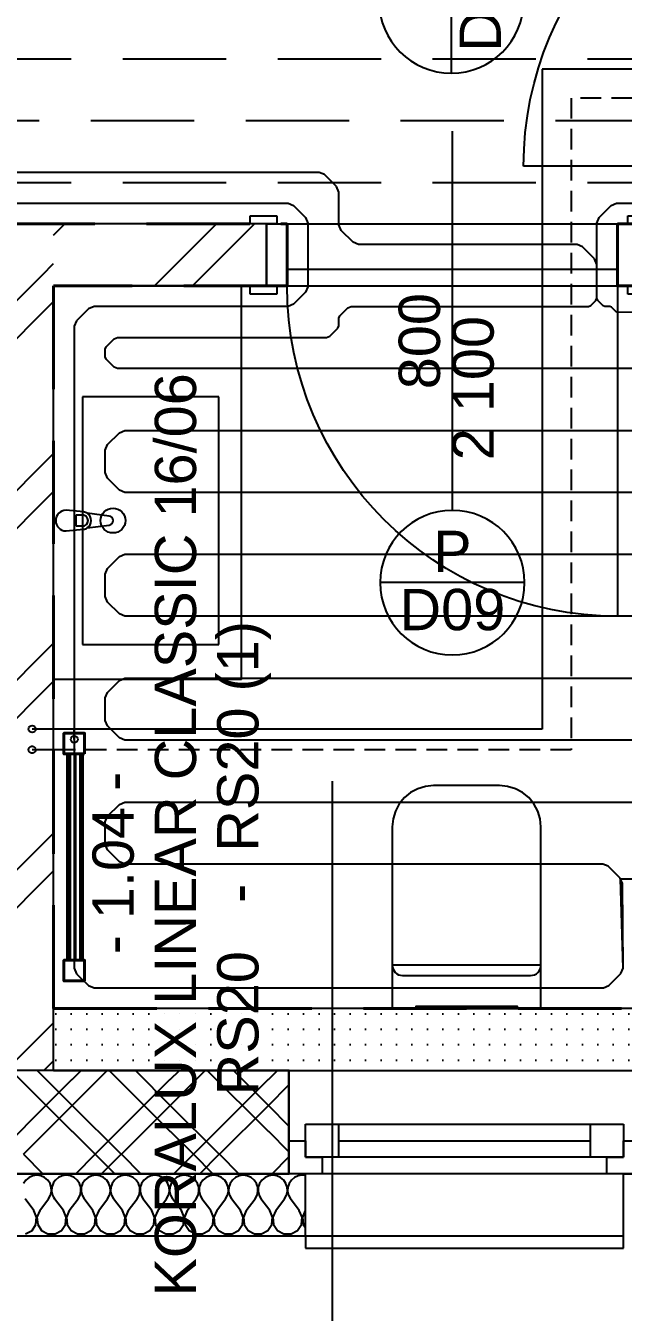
# Model space of a CAD drawing. Header units: millimetres. Extents: x 1046 to 74297, y -4150 to 54562.
# Drawn here: x 14102 to 15549, y 2989 to 6105 of the extents above; entities that cross this region are included whole.
import ezdxf
from ezdxf.enums import TextEntityAlignment as Align

# ---------------------------------------------------------------- set-up
doc = ezdxf.new("R2010")
doc.units = ezdxf.units.MM
doc.set_wipeout_variables(frame=1)
doc.linetypes.add('DASH', pattern=[75, 50, -25])
for name, color, linetype in [('1__NP___MIESTNOSTIUK', 7, 'Continuous'), ('1__NP___VYKUROVACIE_TELES_', 7, 'Continuous'), ('Interiér - sanita a zariadenia', 252, 'Continuous'), ('Konstrukce – Dělicí čáry vrstev', 252, 'Continuous'), ('Konštrukcie - vodorovné nosné', 252, 'Continuous'), ('Konštrukcie - zvislé nosné', 252, 'Continuous'), ('NEDEFINOVAN__POTRUBIE', 7, 'Continuous'), ('ODVODN__POTRUBIE', 7, 'Continuous'), ('OKRAJOV__DILAT_CIA_PDL', 2, 'Continuous'), ('Otvory – Dveře', 252, 'Continuous'), ('Otvory – Okna', 252, 'Continuous'), ('Otvory – Značky dveří', 252, 'Continuous'), ('PODLAHOVKA', 7, 'Continuous'), ('POLO_KY', 7, 'Continuous'), ('PR_VODN__POTRUBIE', 7, 'Continuous'), ('Výplně – Řezové', 252, 'Continuous')]:
    doc.layers.add(name, color=color, linetype=linetype)
doc.styles.add('ARIAL', font='arial.ttf')
doc.styles.add('GENEROVANÝ_STYL_1', font='arial.ttf')
pattern_1 = [(45, (0, 0), (-11490.5, 11490.5), []), (45, (-2298, 2298), (-11490.5, 11490.5), [])]

# ---------------------------------------------------------------- blocks, each defined once
blk = doc.blocks.new('Deska_26_1', base_point=(43748, 187047))
at = {"layer": 'Konštrukcie - vodorovné nosné', "flags": 128}
blk.add_lwpolyline([(43748, 187047), (43748, 566047), (561248, 566047), (561248, 1028547), (831248, 1028547), (831248, 137047), (623748, 137047), (623748, 187047), (507824, 187047)], close=True, dxfattribs=at)
blk = doc.blocks.new('Zeď_2_1', base_point=(187748, 199547))
at = {"ltscale": 1212413.552517487}
blk.add_wipeout([(259248, 207047), (187748, 207047), (187748, 199547), (259248, 199547)], dxfattribs=at).dxf.layer = 'Výplně – Řezové'
at = {"layer": 'Výplně – Řezové'}
h = blk.add_hatch(dxfattribs=at)
h.set_pattern_fill('SÁDRA_0001', color=256, style=0, pattern_type=2)
h.set_pattern_definition([(0, (0, 0), (0, 1875), [0, -1875])])
h.paths.add_polyline_path([(259248, 207047), (187748, 207047), (187748, 199547), (259248, 199547)])
at = {"layer": 'Konštrukcie - zvislé nosné', "flags": 128}
for points in [[(259248, 207047), (187748, 207047)], [(187748, 199547), (305248, 199547)]]:
    blk.add_lwpolyline(points, dxfattribs=at)
blk = doc.blocks.new('Umyvadlový pult 27')
at = {"layer": 'Interiér - sanita a zariadenia'}
for p, q in [((-23829, 0), (23829, 0)), ((-23829, -22743), (-23829, 0)), ((23829, -22743), (23829, 0)), ((-5271, -3489), (-5271, -2746)), ((-5271, -2746), (-3911, -2746)), ((-3911, -2746), (-3911, -3489)), ((10409, -3500), (-19591, -3500)), ((-19591, -3500), (-19591, -20000)), ((10409, -20000), (10409, -3500)), ((-19591, -20000), (10409, -20000)), ((-23829, -22743), (23829, -22743))]:
    blk.add_line(p, q, dxfattribs=at)
at = {"layer": 'Interiér - sanita a zariadenia', "flags": 128}
blk.add_lwpolyline([(-5841, -1500), (-5641, -3598, 0.1210196), (-5478, -4073), (-5146, -6720, 0.8825663), (-4036, -6720), (-3705, -4073, 0.1210196), (-3541, -3598), (-3341, -1500, 1)], format="xyb", close=True, dxfattribs=at)
at = {"layer": 'Interiér - sanita a zariadenia'}
blk.add_circle((-4591, -7195), 1500, dxfattribs=at)
for centre, radius, start, end in [((-4591, -3503), 1054, 212.77103, 327.22897), ((-4591, -3489), 680, 180, 0)]:
    blk.add_arc(centre, radius, start, end, dxfattribs=at)
blk = doc.blocks.new('*X161')
at = {"layer": 'Výplně – Řezové'}
for p, q in [((184396, 186287), (184117, 185881)), ((184775, 186602), (184396, 186287)), ((185226, 186800), (184775, 186602)), ((185714, 186868), (185226, 186800)), ((186202, 186800), (185714, 186868)), ((186653, 186602), (186202, 186800)), ((187032, 186287), (186653, 186602)), ((187311, 185881), (187032, 186287)), ((187469, 185414), (187311, 185881)), ((187493, 184922), (187469, 185414)), ((187531, 185414), (187507, 184922)), ((187689, 185881), (187531, 185414)), ((187748, 185968), (187689, 185881)), ((185357, 182583), (184286, 184011)), ((186071, 182583), (187143, 184011)), ((187143, 184011), (187381, 184442)), ((187381, 184442), (187493, 184922)), ((187507, 184922), (187619, 184442)), ((187619, 184442), (187748, 184208)), ((185694, 181781), (185357, 182583)), ((186071, 182583), (185735, 181781)), ((185130, 180190), (185612, 180915)), ((185612, 180915), (185694, 181781)), ((185735, 181781), (185817, 180915)), ((185817, 180915), (186298, 180190)), ((184363, 179779), (185130, 180190)), ((186298, 180190), (187065, 179779)), ((187065, 179779), (187748, 179779))]:
    blk.add_line(p, q, dxfattribs=at)
blk = doc.blocks.new('*X163')
at = {"layer": 'Výplně – Řezové'}
for p, q in [((182609, 199547), (187748, 194408)), ((185772, 199547), (187748, 197571)), ((180919, 189400), (187748, 196229)), ((184081, 189400), (187748, 193067)), ((184081, 189400), (186434, 187047))]:
    blk.add_line(p, q, dxfattribs=at)
blk = doc.blocks.new('Zeď_3_1', base_point=(56248, 199547))
at = {"layer": 'Konstrukce – Dělicí čáry vrstev'}
blk.add_line((56248, 187047), (187748, 187047), dxfattribs=at)
at = {"layer": 'Konštrukcie - zvislé nosné', "flags": 128}
for points in [[(187748, 199547), (56248, 199547)], [(36248, 179547), (187748, 179547)]]:
    blk.add_lwpolyline(points, dxfattribs=at)
at = {"layer": 'Konštrukcie - zvislé nosné'}
for name in ['*X163', '*X161']:
    blk.add_blockref(name, (0, 0), dxfattribs=at)
blk = doc.blocks.new('Zeď_18_1', base_point=(180248, 199547))
at = {"layer": 'Výplně – Řezové'}
h = blk.add_hatch(dxfattribs=at)
h.set_pattern_fill('OBECNÁ___DVOJITÁ_1_4__1__E3', color=256, style=0, pattern_type=2)
h.set_pattern_definition(pattern_1)
h.paths.add_polyline_path([(180248, 302047), (187748, 294547), (187748, 302047)])
h = blk.add_hatch(dxfattribs=at)
h.set_pattern_fill('OBECNÁ___DVOJITÁ_1_4__1__E3', color=256, style=0, pattern_type=2)
h.set_pattern_definition(pattern_1)
h.paths.add_polyline_path([(180248, 294547), (187748, 294547), (180248, 302047)])
h = blk.add_hatch(dxfattribs=at)
h.set_pattern_fill('OBECNÁ___DVOJITÁ_1_4__1__E3', color=256, style=0, pattern_type=2)
h.set_pattern_definition(pattern_1)
h.paths.add_polyline_path([(180248, 294547), (180248, 199547), (187748, 199547), (187748, 294547)])
at = {"layer": 'Konštrukcie - zvislé nosné', "flags": 128}
for points in [[(180248, 302047), (187748, 302047)], [(180248, 302047), (180248, 199547)], [(187748, 199547), (187748, 294547)], [(187748, 199547), (180248, 199547)]]:
    blk.add_lwpolyline(points, dxfattribs=at)
blk = doc.blocks.new('WC 27')
at = {"layer": 'Interiér - sanita a zariadenia'}
for p, q in [((0, -4000), (-7750, -4000)), ((7750, -4000), (0, -4000)), ((-9000, -5250), (9000, -5250))]:
    blk.add_line(p, q, dxfattribs=at)
at = {"layer": 'Interiér - sanita a zariadenia', "flags": 128}
for points in [[(4000, -27000), (4975, -26904), (5913, -26619), (6778, -26157), (7536, -25536), (8157, -24778), (8619, -23913), (8904, -22975), (9000, -22000), (9000, 0), (-9000, 0), (-9000, -22000), (-8904, -22975), (-8619, -23913), (-8157, -24778), (-7536, -25536), (-6778, -26157), (-5913, -26619), (-4975, -26904), (-4000, -27000)], [(6150, 0), (-6150, 0), (-6150, -250), (6150, -250)]]:
    blk.add_lwpolyline(points, close=True, dxfattribs=at)
at = {"layer": 'Interiér - sanita a zariadenia'}
for centre, start, end in [((-7750, -5250), 90, 180), ((7750, -5250), 0, 90)]:
    blk.add_arc(centre, 1250, start, end, dxfattribs=at)
blk = doc.blocks.new('*X257')
at = {"layer": 'Výplně – Řezové'}
for p, q in [((187968, 186287), (187748, 185968)), ((188347, 186602), (187968, 186287)), ((188798, 186800), (188347, 186602)), ((189286, 186868), (188798, 186800)), ((189774, 186800), (189286, 186868)), ((190225, 186602), (189774, 186800)), ((190604, 186287), (190225, 186602)), ((190883, 185881), (190604, 186287)), ((191040, 185414), (190883, 185881)), ((191064, 184922), (191040, 185414)), ((191103, 185414), (191079, 184922)), ((191260, 185881), (191103, 185414)), ((191539, 186287), (191260, 185881)), ((191918, 186602), (191539, 186287)), ((192369, 186800), (191918, 186602)), ((192857, 186868), (192369, 186800)), ((193345, 186800), (192857, 186868)), ((193796, 186602), (193345, 186800)), ((194175, 186287), (193796, 186602)), ((194454, 185881), (194175, 186287)), ((194612, 185414), (194454, 185881)), ((194636, 184922), (194612, 185414)), ((194674, 185414), (194650, 184922)), ((194831, 185881), (194674, 185414)), ((195110, 186287), (194831, 185881)), ((195490, 186602), (195110, 186287)), ((195941, 186800), (195490, 186602)), ((196429, 186868), (195941, 186800)), ((196917, 186800), (196429, 186868)), ((197367, 186602), (196917, 186800)), ((197747, 186287), (197367, 186602)), ((198026, 185881), (197747, 186287)), ((198183, 185414), (198026, 185881)), ((198207, 184922), (198183, 185414)), ((198245, 185414), (198222, 184922)), ((198403, 185881), (198245, 185414)), ((198682, 186287), (198403, 185881)), ((199061, 186602), (198682, 186287)), ((199512, 186800), (199061, 186602)), ((200000, 186868), (199512, 186800)), ((200488, 186800), (200000, 186868)), ((200939, 186602), (200488, 186800)), ((201318, 186287), (200939, 186602)), ((201597, 185881), (201318, 186287)), ((201755, 185414), (201597, 185881)), ((201778, 184922), (201755, 185414)), ((201817, 185414), (201793, 184922)), ((201974, 185881), (201817, 185414)), ((202253, 186287), (201974, 185881)), ((202633, 186602), (202253, 186287)), ((203083, 186800), (202633, 186602)), ((203571, 186868), (203083, 186800)), ((204059, 186800), (203571, 186868)), ((204510, 186602), (204059, 186800)), ((204890, 186287), (204510, 186602)), ((205169, 185881), (204890, 186287)), ((205326, 185414), (205169, 185881)), ((205350, 184922), (205326, 185414)), ((205388, 185414), (205364, 184922)), ((205546, 185881), (205388, 185414)), ((205825, 186287), (205546, 185881)), ((206204, 186602), (205825, 186287)), ((206655, 186800), (206204, 186602)), ((207143, 186868), (206655, 186800)), ((207631, 186800), (207143, 186868)), ((208082, 186602), (207631, 186800)), ((208461, 186287), (208082, 186602)), ((208740, 185881), (208461, 186287)), ((208897, 185414), (208740, 185881)), ((208921, 184922), (208897, 185414)), ((208960, 185414), (208936, 184922)), ((209117, 185881), (208960, 185414)), ((209396, 186287), (209117, 185881)), ((209775, 186602), (209396, 186287)), ((210226, 186800), (209775, 186602)), ((210714, 186868), (210226, 186800)), ((211202, 186800), (210714, 186868)), ((211653, 186602), (211202, 186800)), ((212032, 186287), (211653, 186602)), ((212311, 185881), (212032, 186287)), ((212469, 185414), (212311, 185881)), ((212493, 184922), (212469, 185414)), ((212531, 185414), (212507, 184922)), ((212689, 185881), (212531, 185414)), ((212968, 186287), (212689, 185881)), ((213347, 186602), (212968, 186287)), ((213798, 186800), (213347, 186602)), ((214286, 186868), (213798, 186800)), ((214774, 186800), (214286, 186868)), ((215225, 186602), (214774, 186800)), ((215604, 186287), (215225, 186602)), ((215883, 185881), (215604, 186287)), ((216040, 185414), (215883, 185881)), ((216064, 184922), (216040, 185414)), ((216103, 185414), (216079, 184922)), ((216260, 185881), (216103, 185414)), ((216539, 186287), (216260, 185881)), ((216918, 186602), (216539, 186287)), ((217369, 186800), (216918, 186602)), ((217857, 186868), (217369, 186800)), ((218248, 186814), (217857, 186868)), ((187748, 184208), (187857, 184011)), ((188929, 182583), (187857, 184011)), ((189643, 182583), (190714, 184011)), ((190714, 184011), (190953, 184442)), ((190953, 184442), (191064, 184922)), ((191079, 184922), (191190, 184442)), ((191190, 184442), (191429, 184011)), ((192500, 182583), (191429, 184011)), ((193214, 182583), (194286, 184011)), ((194286, 184011), (194524, 184442)), ((194524, 184442), (194636, 184922)), ((194650, 184922), (194762, 184442)), ((194762, 184442), (195000, 184011)), ((196071, 182583), (195000, 184011)), ((196786, 182583), (197857, 184011)), ((197857, 184011), (198096, 184442)), ((198096, 184442), (198207, 184922)), ((198222, 184922), (198333, 184442)), ((198333, 184442), (198571, 184011)), ((199643, 182583), (198571, 184011)), ((200357, 182583), (201429, 184011)), ((201429, 184011), (201667, 184442)), ((201667, 184442), (201778, 184922)), ((201793, 184922), (201904, 184442)), ((201904, 184442), (202143, 184011)), ((203214, 182583), (202143, 184011)), ((203929, 182583), (205000, 184011)), ((205000, 184011), (205238, 184442)), ((205238, 184442), (205350, 184922)), ((205364, 184922), (205476, 184442)), ((205476, 184442), (205714, 184011)), ((206786, 182583), (205714, 184011)), ((207500, 182583), (208571, 184011)), ((208571, 184011), (208810, 184442)), ((208810, 184442), (208921, 184922)), ((208936, 184922), (209047, 184442)), ((209047, 184442), (209286, 184011)), ((210357, 182583), (209286, 184011)), ((211071, 182583), (212143, 184011)), ((212143, 184011), (212381, 184442)), ((212381, 184442), (212493, 184922)), ((212507, 184922), (212619, 184442)), ((212619, 184442), (212857, 184011)), ((213929, 182583), (212857, 184011)), ((214643, 182583), (215714, 184011)), ((215714, 184011), (215953, 184442)), ((215953, 184442), (216064, 184922)), ((216079, 184922), (216190, 184442)), ((216190, 184442), (216429, 184011)), ((217500, 182583), (216429, 184011)), ((189265, 181781), (188929, 182583)), ((189643, 182583), (189306, 181781)), ((192837, 181781), (192500, 182583)), ((193214, 182583), (192878, 181781)), ((196408, 181781), (196071, 182583)), ((196786, 182583), (196449, 181781)), ((199980, 181781), (199643, 182583)), ((200357, 182583), (200020, 181781)), ((203551, 181781), (203214, 182583)), ((203929, 182583), (203592, 181781)), ((207122, 181781), (206786, 182583)), ((207500, 182583), (207163, 181781)), ((210694, 181781), (210357, 182583)), ((211071, 182583), (210735, 181781)), ((214265, 181781), (213929, 182583)), ((214643, 182583), (214306, 181781)), ((217837, 181781), (217500, 182583)), ((218214, 182583), (217878, 181781)), ((218214, 182583), (218248, 182628)), ((188702, 180190), (189183, 180915)), ((189183, 180915), (189265, 181781)), ((189306, 181781), (189388, 180915)), ((189388, 180915), (189870, 180190)), ((192273, 180190), (192755, 180915)), ((192755, 180915), (192837, 181781)), ((192878, 181781), (192960, 180915)), ((192960, 180915), (193441, 180190)), ((195844, 180190), (196326, 180915)), ((196326, 180915), (196408, 181781)), ((196449, 181781), (196531, 180915)), ((196531, 180915), (197013, 180190)), ((199416, 180190), (199897, 180915)), ((199897, 180915), (199980, 181781)), ((200020, 181781), (200103, 180915)), ((200103, 180915), (200584, 180190)), ((202987, 180190), (203469, 180915)), ((203469, 180915), (203551, 181781)), ((203592, 181781), (203674, 180915)), ((203674, 180915), (204156, 180190)), ((206559, 180190), (207040, 180915)), ((207040, 180915), (207122, 181781)), ((207163, 181781), (207245, 180915)), ((207245, 180915), (207727, 180190)), ((210130, 180190), (210612, 180915)), ((210612, 180915), (210694, 181781)), ((210735, 181781), (210817, 180915)), ((210817, 180915), (211298, 180190)), ((213702, 180190), (214183, 180915)), ((214183, 180915), (214265, 181781)), ((214306, 181781), (214388, 180915)), ((214388, 180915), (214870, 180190)), ((217273, 180190), (217755, 180915)), ((217755, 180915), (217837, 181781)), ((217878, 181781), (217960, 180915)), ((217960, 180915), (218248, 180481)), ((187748, 179779), (187935, 179779)), ((187935, 179779), (188702, 180190)), ((189870, 180190), (190637, 179779)), ((190637, 179779), (191506, 179779)), ((191506, 179779), (192273, 180190)), ((193441, 180190), (194208, 179779)), ((194208, 179779), (195078, 179779)), ((195078, 179779), (195844, 180190)), ((197013, 180190), (197779, 179779)), ((197779, 179779), (198649, 179779)), ((198649, 179779), (199416, 180190)), ((200584, 180190), (201351, 179779)), ((201351, 179779), (202221, 179779)), ((202221, 179779), (202987, 180190)), ((204156, 180190), (204922, 179779)), ((204922, 179779), (205792, 179779)), ((205792, 179779), (206559, 180190)), ((207727, 180190), (208494, 179779)), ((208494, 179779), (209363, 179779)), ((209363, 179779), (210130, 180190)), ((211298, 180190), (212065, 179779)), ((212065, 179779), (212935, 179779)), ((212935, 179779), (213702, 180190)), ((214870, 180190), (215637, 179779)), ((215637, 179779), (216506, 179779)), ((216506, 179779), (217273, 180190))]:
    blk.add_line(p, q, dxfattribs=at)
blk = doc.blocks.new('*X260')
at = {"layer": 'Výplně – Řezové'}
for p, q in [((190000, 198444), (191103, 199547)), ((190000, 195319), (194228, 199547)), ((194484, 199547), (201875, 192156)), ((197647, 199547), (201875, 195319)), ((201875, 198444), (202978, 199547)), ((201875, 195319), (206103, 199547)), ((206359, 199547), (213750, 192156)), ((209522, 199547), (213750, 195319)), ((213750, 198444), (214853, 199547)), ((187748, 196229), (190000, 198481)), ((192794, 189400), (201875, 198481)), ((204669, 189400), (213750, 198481)), ((187748, 197571), (190000, 195319)), ((213750, 195319), (216248, 197817)), ((187748, 193067), (190000, 195319)), ((190000, 195319), (195919, 189400)), ((195956, 189400), (201875, 195319)), ((201875, 195319), (207794, 189400)), ((207831, 189400), (213750, 195319)), ((213750, 195319), (216248, 192821)), ((187748, 194408), (190000, 192156)), ((190000, 192194), (192794, 189400)), ((201875, 192194), (204669, 189400)), ((213750, 192194), (216248, 189696)), ((190441, 187047), (192794, 189400)), ((192794, 189400), (195147, 187047)), ((193566, 187047), (195919, 189400)), ((195956, 189400), (198309, 187047)), ((202316, 187047), (204669, 189400)), ((204669, 189400), (207022, 187047)), ((205441, 187047), (207794, 189400)), ((207831, 189400), (210184, 187047)), ((214191, 187047), (216248, 189104))]:
    blk.add_line(p, q, dxfattribs=at)
blk = doc.blocks.new('Okno 27_2')
at = {"layer": 'Otvory – Okna'}
for p, q in [((-21246, 8500), (21246, 8500)), ((-21246, 0), (-21246, 8500)), ((21246, 0), (21246, 8500)), ((-19246, 2000), (-15246, 2000)), ((-19246, -2000), (-19246, 2000)), ((-15246, 2000), (15246, 2000)), ((-15246, 2000), (-15246, -2000)), ((-15246, 2000), (15246, 2000)), ((15246, -2000), (15246, 2000)), ((15246, 2000), (19246, 2000)), ((19246, 2000), (19246, -2000)), ((-21246, 0), (-19246, 0)), ((-21246, -4000), (-21246, 0)), ((-21246, -4000), (-21246, 0)), ((-19246, 0), (-19246, -2000)), ((-15246, 0), (15246, 0)), ((19246, -2000), (19246, 0)), ((19246, 0), (21246, 0)), ((21246, -4000), (21246, 0)), ((21246, -4000), (21246, 0)), ((-19246, -2000), (-17246, -2000)), ((-15246, -2000), (-19246, -2000)), ((-17246, -2000), (-17246, -4000)), ((15246, -2000), (-15246, -2000)), ((19246, -2000), (15246, -2000)), ((17246, -4000), (17246, -2000)), ((17246, -2000), (19246, -2000)), ((-17246, -4000), (-21246, -4000)), ((-19246, -4000), (-21246, -4000)), ((-19246, -4000), (-21246, -4000)), ((-19246, -11500), (-19246, -4000)), ((17246, -4000), (-17246, -4000)), ((21246, -4000), (17246, -4000)), ((19246, -4000), (21246, -4000)), ((19246, -4000), (21246, -4000)), ((19246, -11500), (19246, -4000)), ((-19246, -11500), (-19246, -13000)), ((-19246, -11500), (19246, -11500)), ((19246, -13000), (19246, -11500)), ((-19246, -13000), (19246, -13000))]:
    blk.add_line(p, q, dxfattribs=at)
blk = doc.blocks.new('Dveře 27_2')
at = {"layer": 'Otvory – Dveře'}
for p, q in [((20000, 0), (20000, 40000)), ((-21250, 1000), (-24500, 1000)), ((-24500, 1000), (-24500, 0)), ((-24500, 0), (-21250, 0)), ((-22500, 0), (-24500, 0)), ((-22500, 0), (-24500, 0)), ((-22500, 0), (22500, 0)), ((-20000, 0), (-22500, 0)), ((-22500, 0), (-22500, -7500)), ((-22500, -7500), (-22500, 0)), ((-22500, -7500), (-22500, 0)), ((-21250, 0), (-21250, 1000)), ((-20000, -7500), (-20000, 0)), ((-20000, 0), (20000, 0)), ((-20000, -2000), (-20000, 0)), ((22500, 0), (20000, 0)), ((20000, 0), (20000, -7500)), ((20000, 0), (20000, -2000)), ((24500, 1000), (21250, 1000)), ((21250, 1000), (21250, 0)), ((21250, 0), (24500, 0)), ((22500, -7500), (22500, 0)), ((22500, -7500), (22500, 0)), ((22500, -7500), (22500, 0)), ((22500, 0), (24500, 0)), ((22500, 0), (24500, 0)), ((24500, 0), (24500, 1000)), ((20000, -2000), (-20000, -2000)), ((-21250, -7500), (-24500, -7500)), ((-24500, -7500), (-24500, -8500)), ((-22500, -7500), (-24500, -7500)), ((-22500, -7500), (-24500, -7500)), ((-22500, -7500), (22500, -7500)), ((-22500, -7500), (-20000, -7500)), ((-21250, -8500), (-21250, -7500)), ((20000, -7500), (22500, -7500)), ((24500, -7500), (21250, -7500)), ((21250, -7500), (21250, -8500)), ((22500, -7500), (24500, -7500)), ((22500, -7500), (24500, -7500)), ((24500, -8500), (24500, -7500)), ((-24500, -8500), (-21250, -8500)), ((21250, -8500), (24500, -8500))]:
    blk.add_line(p, q, dxfattribs=at)
blk.add_arc((20000, 0), 40000, 90, 180, dxfattribs=at)
blk = doc.blocks.new('Značka dveří CZ 27_2')
at = {"layer": 'Otvory – Značky dveří'}
for p, q in [((0, -34682), (0, 11250)), ((8750, -43432), (-8750, -43432))]:
    blk.add_line(p, q, dxfattribs=at)
at = {"layer": 'Otvory – Značky dveří', "flags": 128}
blk.add_lwpolyline([(-8750, -43432, 1), (8750, -43432, 1)], format="xyb", close=True, dxfattribs=at)
at = {"layer": 'Otvory – Značky dveří', "style": 'GENEROVANÝ_STYL_1'}
blk.add_attdef('AC_WIDO_A_SIZE', text='', height=5000, rotation=90, dxfattribs=at).set_placement((0, -8369), align=Align.BOTTOM_RIGHT)
blk.add_attdef('AC_WIDO_B_SIZE', text='', height=5000, rotation=90, dxfattribs=at).set_placement((0, -11143), align=Align.TOP_RIGHT)
for tag, p in [('DUMMY_78', (0, -39646)), ('AC_WIDO_ID', (0, -46688))]:
    blk.add_attdef(tag, text='', height=5000, dxfattribs=at).set_placement(p, align=Align.MIDDLE_CENTER)
blk = doc.blocks.new('Značka dveří CZ 27_4')
at = {"layer": 'Otvory – Značky dveří'}
blk.add_line((-8750, 48750), (8750, 48750), dxfattribs=at)
at = {"layer": 'Otvory – Značky dveří', "flags": 128}
blk.add_lwpolyline([(8750, 48750, 1), (-8750, 48750, 1)], format="xyb", close=True, dxfattribs=at)
at = {"layer": 'Otvory – Značky dveří', "style": 'GENEROVANÝ_STYL_1'}
blk.add_attdef('AC_WIDO_A_SIZE', text='', height=5000, rotation=90, dxfattribs=at).set_placement((0, 4131), align=Align.BOTTOM_LEFT)
blk.add_attdef('AC_WIDO_B_SIZE', text='', height=5000, rotation=90, dxfattribs=at).set_placement((0, 1357), align=Align.TOP_LEFT)
for tag, p in [('DUMMY_78', (0, 52536)), ('AC_WIDO_ID', (0, 45494))]:
    blk.add_attdef(tag, text='', height=5000, dxfattribs=at).set_placement(p, align=Align.MIDDLE_CENTER)
blk = doc.blocks.new('A$Ca9295a0e')
at = {"layer": 'Výplně – Řezové'}
h = blk.add_hatch(dxfattribs=at)
h.set_pattern_fill('OBECNÁ___DVOJITÁ_1_4__1__E3', color=256, scale=0.02, style=0, pattern_type=2)
h.set_pattern_definition([(45, (-49.96, -1727.4), (-229.81, 229.81), []), (45, (-95.92, -1681.43), (-229.81, 229.81), [])])
h.paths.add_polyline_path([(3705, 4163.5), (4220.6, 4163.5), (4220.6, 4313.5), (3705, 4313.5)])
at = {"layer": 'Konstrukce – Dělicí čáry vrstev'}
blk.add_line((3705, 2013.5), (4275, 2013.5), dxfattribs=at)
at = {"layer": 'Konštrukcie - zvislé nosné'}
for p, q in [((4220.6, 4313.5), (4180.6, 4313.5)), ((4220.6, 4313.5), (4220.6, 4163.5)), ((4220.6, 4163.5), (4180.6, 4163.5)), ((4275, 2013.5), (4275, 2093.5)), ((4315, 2013.5), (4275, 2013.5)), ((4315, 1863.5), (4315, 2013.5))]:
    blk.add_line(p, q, dxfattribs=at)
at = {"layer": 'Konštrukcie - zvislé nosné', "flags": 128}
for points in [[(4220.6, 4313.5), (3705, 4313.5)], [(3705, 4163.5), (4220.6, 4163.5)], [(3705, 1863.5), (4315, 1863.5)]]:
    blk.add_lwpolyline(points, dxfattribs=at)
at = {"layer": 'Interiér - sanita a zariadenia', "xscale": 0.02, "yscale": 0.02, "zscale": 999.9999999999997, "rotation": 90}
blk.add_blockref('Umyvadlový pult 27', (3705, 3687), dxfattribs=at)
at = {"layer": 'Konštrukcie - vodorovné nosné', "xscale": 0.02, "yscale": 0.02, "zscale": 0.02}
blk.add_blockref('Deska_26_1', (825, 2013.5), dxfattribs=at)
at = {"layer": 'Konštrukcie - zvislé nosné', "xscale": 0.02, "yscale": 0.02, "zscale": 0.02}
blk.add_blockref('*X257', (-50, -1727.4), dxfattribs=at)
at = {"layer": 'Otvory – Dveře', "xscale": -0.02, "yscale": 0.02, "zscale": 999.9999999999999}
for p, rotation in [((5643.1, 4853.5), 90), ((4670.6, 4163.5), 180)]:
    blk.add_blockref('Dveře 27_2', p, dxfattribs=dict(at, rotation=rotation))
at = {"layer": 'Otvory – Značky dveří'}
ref = blk.add_blockref('Značka dveří CZ 27_4', (5643.1, 4853.5), dxfattribs=dict(at, xscale=0.02, yscale=0.02, zscale=0.02, rotation=90))
ref.add_attrib('AC_WIDO_ID', 'D09', dxfattribs={"height": 100, "rotation": 90, "style": 'GENEROVANÝ_STYL_1'}).set_placement((4738.1, 4858.4), align=Align.MIDDLE_CENTER)
ref = blk.add_blockref('Značka dveří CZ 27_2', (4670.6, 4313.5), dxfattribs=dict(at, xscale=0.02, yscale=0.02, zscale=0.02))
ref.add_attrib('AC_WIDO_ID', 'D09', dxfattribs={"height": 100, "style": 'GENEROVANÝ_STYL_1'}).set_placement((4670.6, 3379.8), align=Align.MIDDLE_CENTER)
ref.add_attrib('AC_WIDO_A_SIZE', '800', dxfattribs={"height": 100, "rotation": 90, "style": 'GENEROVANÝ_STYL_1'}).set_placement((4670.6, 4146.2), align=Align.BOTTOM_RIGHT)
ref.add_attrib('AC_WIDO_B_SIZE', '2\xa0100', dxfattribs={"height": 100, "rotation": 90, "style": 'GENEROVANÝ_STYL_1'}).set_placement((4670.6, 4090.7), align=Align.TOP_RIGHT)
ref.add_attrib('DUMMY_79', 'P', dxfattribs={"height": 100, "style": 'GENEROVANÝ_STYL_1'}).set_placement((4670.6, 3520.6), align=Align.MIDDLE_CENTER)
at = {"layer": 'Konštrukcie - zvislé nosné', "xscale": 0.02, "yscale": 0.02, "zscale": 0.02}
blk.add_blockref('Zeď_2_1', (3705, 2263.5), dxfattribs=at)
at = {"layer": 'Konštrukcie - zvislé nosné'}
blk.add_line((4275, 2093.5), (4275, 2263.5), dxfattribs=at)
at = {"layer": 'Konštrukcie - zvislé nosné', "flags": 128}
blk.add_lwpolyline([(4275, 2263.5), (3705, 2263.5)], dxfattribs=at)
at = {"layer": 'Interiér - sanita a zariadenia', "xscale": 0.02, "yscale": 0.02, "zscale": 999.9999999999997, "rotation": 180}
blk.add_blockref('WC 27', (4705, 2413.5), dxfattribs=at)
at = {"layer": 'Konštrukcie - zvislé nosné', "xscale": 0.02, "yscale": 0.02, "zscale": 0.02}
for name, p in [('Zeď_18_1', (3555, 2263.5)), ('Zeď_3_1', (1075, 2263.5)), ('*X260', (-50, -1727.4))]:
    blk.add_blockref(name, p, dxfattribs=at)
at = {"layer": 'Otvory – Okna', "xscale": 0.02, "yscale": 0.02, "zscale": 999.9999999999999}
blk.add_blockref('Okno 27_2', (4699.9, 2093.5), dxfattribs=at)
blk = doc.blocks.new('A$Cacebdfa7')
blk.add_blockref('A$Ca9295a0e', (2747.1, 1041.4))
at = {"layer": '1__NP___MIESTNOSTIUK', "color": 18}
blk.add_line((7127.6, 2435.9), (7127.6, 4005.9), dxfattribs=at)
at = {"layer": '1__NP___VYKUROVACIE_TELES_', "color": 92, "lineweight": 40}
for p, q in [((6477.1, 4121.7), (6477.1, 4121.7)), ((6527.1, 4121.7), (6527.1, 4121.7)), ((6477.1, 4071.7), (6477.1, 4071.7)), ((6486.1, 3571.7), (6486.1, 4071.7)), ((6491.3, 4071.7), (6486.1, 4071.7)), ((6486.1, 4071.7), (6491.3, 4071.7)), ((6486.1, 3571.7), (6486.1, 4071.7)), ((6491.3, 4071.7), (6486.1, 4071.7)), ((6486.1, 4071.7), (6491.3, 4071.7)), ((6486.1, 3571.7), (6486.1, 4071.7)), ((6491.3, 4071.7), (6486.1, 4071.7)), ((6486.1, 4071.7), (6491.3, 4071.7)), ((6486.1, 3571.7), (6486.1, 4071.7)), ((6491.3, 4071.7), (6486.1, 4071.7)), ((6486.1, 4071.7), (6491.3, 4071.7)), ((6486.1, 3571.7), (6486.1, 4071.7)), ((6491.3, 4071.7), (6486.1, 4071.7)), ((6486.1, 4071.7), (6491.3, 4071.7)), ((6486.1, 3571.7), (6486.1, 4071.7)), ((6491.3, 4071.7), (6486.1, 4071.7)), ((6486.1, 4071.7), (6491.3, 4071.7)), ((6486.1, 3571.7), (6486.1, 4071.7)), ((6491.3, 4071.7), (6486.1, 4071.7)), ((6486.1, 4071.7), (6491.3, 4071.7)), ((6491.3, 3571.7), (6491.3, 4071.7)), ((6491.3, 3571.7), (6491.3, 4071.7)), ((6504.1, 4071.7), (6491.3, 4071.7)), ((6491.3, 4071.7), (6504.1, 4071.7)), ((6491.3, 3571.7), (6491.3, 4071.7)), ((6491.3, 3571.7), (6491.3, 4071.7)), ((6504.1, 4071.7), (6491.3, 4071.7)), ((6491.3, 4071.7), (6504.1, 4071.7)), ((6491.3, 3571.7), (6491.3, 4071.7)), ((6491.3, 3571.7), (6491.3, 4071.7)), ((6504.1, 4071.7), (6491.3, 4071.7)), ((6491.3, 4071.7), (6504.1, 4071.7)), ((6491.3, 3571.7), (6491.3, 4071.7)), ((6491.3, 3571.7), (6491.3, 4071.7)), ((6504.1, 4071.7), (6491.3, 4071.7)), ((6491.3, 4071.7), (6504.1, 4071.7)), ((6491.3, 3571.7), (6491.3, 4071.7)), ((6491.3, 3571.7), (6491.3, 4071.7)), ((6504.1, 4071.7), (6491.3, 4071.7)), ((6491.3, 4071.7), (6504.1, 4071.7)), ((6491.3, 3571.7), (6491.3, 4071.7)), ((6491.3, 3571.7), (6491.3, 4071.7)), ((6504.1, 4071.7), (6491.3, 4071.7)), ((6491.3, 4071.7), (6504.1, 4071.7)), ((6491.3, 3571.7), (6491.3, 4071.7)), ((6491.3, 3571.7), (6491.3, 4071.7)), ((6504.1, 4071.7), (6491.3, 4071.7)), ((6491.3, 4071.7), (6504.1, 4071.7)), ((6504.1, 3571.7), (6504.1, 4071.7)), ((6504.1, 3571.7), (6504.1, 4071.7)), ((6504.1, 4071.7), (6516.8, 4071.7)), ((6516.8, 4071.7), (6504.1, 4071.7)), ((6504.1, 3571.7), (6504.1, 4071.7)), ((6504.1, 3571.7), (6504.1, 4071.7)), ((6504.1, 4071.7), (6516.8, 4071.7)), ((6516.8, 4071.7), (6504.1, 4071.7)), ((6504.1, 3571.7), (6504.1, 4071.7)), ((6504.1, 3571.7), (6504.1, 4071.7)), ((6504.1, 4071.7), (6516.8, 4071.7)), ((6516.8, 4071.7), (6504.1, 4071.7)), ((6504.1, 3571.7), (6504.1, 4071.7)), ((6504.1, 3571.7), (6504.1, 4071.7)), ((6504.1, 4071.7), (6516.8, 4071.7)), ((6516.8, 4071.7), (6504.1, 4071.7)), ((6504.1, 3571.7), (6504.1, 4071.7)), ((6504.1, 3571.7), (6504.1, 4071.7)), ((6504.1, 4071.7), (6516.8, 4071.7)), ((6516.8, 4071.7), (6504.1, 4071.7)), ((6504.1, 3571.7), (6504.1, 4071.7)), ((6504.1, 3571.7), (6504.1, 4071.7)), ((6504.1, 4071.7), (6516.8, 4071.7)), ((6516.8, 4071.7), (6504.1, 4071.7)), ((6504.1, 3571.7), (6504.1, 4071.7)), ((6504.1, 3571.7), (6504.1, 4071.7)), ((6504.1, 4071.7), (6516.8, 4071.7)), ((6516.8, 4071.7), (6504.1, 4071.7)), ((6516.8, 3571.7), (6516.8, 4071.7)), ((6516.8, 3571.7), (6516.8, 4071.7)), ((6516.8, 4071.7), (6522.1, 4071.7)), ((6522.1, 4071.7), (6516.8, 4071.7)), ((6516.8, 3571.7), (6516.8, 4071.7)), ((6516.8, 3571.7), (6516.8, 4071.7)), ((6516.8, 4071.7), (6522.1, 4071.7)), ((6522.1, 4071.7), (6516.8, 4071.7)), ((6516.8, 3571.7), (6516.8, 4071.7)), ((6516.8, 3571.7), (6516.8, 4071.7)), ((6516.8, 4071.7), (6522.1, 4071.7)), ((6522.1, 4071.7), (6516.8, 4071.7)), ((6516.8, 3571.7), (6516.8, 4071.7)), ((6516.8, 3571.7), (6516.8, 4071.7)), ((6516.8, 4071.7), (6522.1, 4071.7)), ((6522.1, 4071.7), (6516.8, 4071.7)), ((6516.8, 3571.7), (6516.8, 4071.7)), ((6516.8, 3571.7), (6516.8, 4071.7)), ((6516.8, 4071.7), (6522.1, 4071.7)), ((6522.1, 4071.7), (6516.8, 4071.7)), ((6516.8, 3571.7), (6516.8, 4071.7)), ((6516.8, 3571.7), (6516.8, 4071.7)), ((6516.8, 4071.7), (6522.1, 4071.7)), ((6522.1, 4071.7), (6516.8, 4071.7)), ((6516.8, 3571.7), (6516.8, 4071.7)), ((6516.8, 3571.7), (6516.8, 4071.7)), ((6516.8, 4071.7), (6522.1, 4071.7)), ((6522.1, 4071.7), (6516.8, 4071.7)), ((6522.1, 3571.7), (6522.1, 4071.7)), ((6522.1, 3571.7), (6522.1, 4071.7)), ((6522.1, 3571.7), (6522.1, 4071.7)), ((6522.1, 3571.7), (6522.1, 4071.7)), ((6522.1, 3571.7), (6522.1, 4071.7)), ((6522.1, 3571.7), (6522.1, 4071.7)), ((6522.1, 3571.7), (6522.1, 4071.7)), ((6527.1, 4071.7), (6527.1, 4071.7)), ((6527.1, 3521.7), (6527.1, 3521.7))]:
    blk.add_line(p, q, dxfattribs=at)
for points in [[(6527.1, 4071.7), (6527.1, 4121.7), (6477.1, 4121.7), (6477.1, 4071.7), (6527.1, 4071.7)], [(6527.1, 4071.7), (6527.1, 4121.7), (6477.1, 4121.7), (6477.1, 4071.7), (6527.1, 4071.7)], [(6527.1, 3521.7), (6527.1, 3571.7), (6477.1, 3571.7), (6477.1, 3521.7), (6527.1, 3521.7)], [(6527.1, 3521.7), (6527.1, 3571.7), (6477.1, 3571.7), (6477.1, 3521.7), (6527.1, 3521.7)]]:
    blk.add_lwpolyline(points, dxfattribs=at)
at = {"layer": 'NEDEFINOVAN__POTRUBIE', "color": 7}
for points in [[(6502.1, 4106.7), (6502.1, 4106.7), (6502.1, 4131.7), (6502.1, 4131.7), (6462.1, 4131.7)], [(6502.1, 4106.7), (6502.1, 4081.7), (6502.1, 4081.7), (6462.1, 4081.7)]]:
    blk.add_lwpolyline(points, dxfattribs=at)
blk.add_circle((6502.1, 4106.7), 8.5, dxfattribs=at)
at = {"layer": 'ODVODN__POTRUBIE', "color": 172, "linetype": 'DASH'}
for p, q in [((10328, 5659.9), (7705, 5659.9)), ((7705, 5659.9), (7705, 4081.7)), ((6462.1, 4081.7), (6400, 4081.7)), ((7705, 4081.7), (6400, 4081.7)), ((6462.1, 4081.7), (6462.1, 4081.7))]:
    blk.add_line(p, q, dxfattribs=at)
for points in [[(7705, 5659.9), (7705, 5659.9), (7705, 5659.9), (7705, 5659.9), (7705, 5659.9), (7705, 5659.9)], [(6400, 4081.7), (6400, 4081.7), (6400, 4081.7), (6400, 4081.7), (6400, 4081.7), (6400, 4081.7)], [(6400, 4081.7), (6400, 4081.7), (6400, 4081.7), (6400, 4081.7), (6400, 4081.7), (6400, 4081.7)], [(7705, 4081.7), (7705, 4081.7), (7705, 4081.7), (7705, 4081.7), (7705, 4081.7), (7705, 4081.7)]]:
    blk.add_lwpolyline(points, dxfattribs=at)
blk.add_circle((6400, 4081.7), 8.5, dxfattribs=at)
at = {"layer": 'OKRAJOV__DILAT_CIA_PDL', "color": 116, "linetype": 'DASH', "lineweight": 40, "ltscale": 5, "true_color": 0x136734}
blk.add_lwpolyline([(7322.1, 6459.9), (7322.1, 6609.9), (6327.1, 6609.9), (6327.1, 6459.9), (3822.1, 6459.9), (3822.1, 3304.9), (6302.1, 3304.9), (6302.1, 5354.9), (7002.6, 5354.9), (7017.6, 5354.9), (7017.6, 5204.9), (6452.1, 5204.9), (6452.1, 3454.9), (7882.1, 3454.9), (7892.8, 3732.4), (8811.4, 3727.6), (8794.8, 5204.9), (7817.6, 5204.9), (7817.6, 5354.9), (8390.2, 5354.9), (8390.2, 6459.9), (7322.1, 6459.9)], dxfattribs=at)
at = {"layer": 'PODLAHOVKA', "color": 12, "ltscale": 5}
for p, q in [((7094.8, 5479.9), (6224.9, 5479.9)), ((7108.1, 5474.4), (7094.8, 5479.9)), ((7137.1, 5445.5), (7108.1, 5474.4)), ((7142.6, 5432.1), (7137.1, 5445.5)), ((7142.6, 5352.7), (7142.6, 5432.1)), ((6299.9, 5404.9), (7019.8, 5404.9)), ((7019.8, 5404.9), (7033.1, 5399.4)), ((7033.1, 5399.4), (7062.1, 5370.5)), ((7062.1, 5370.5), (7067.6, 5357.1)), ((7067.6, 5357.1), (7067.6, 5202.7)), ((7148.1, 5339.4), (7142.6, 5352.7)), ((7177.1, 5310.5), (7148.1, 5339.4)), ((7190.4, 5304.9), (7177.1, 5310.5)), ((7719.8, 5304.9), (7190.4, 5304.9)), ((7733.1, 5299.4), (7719.8, 5304.9)), ((7762.1, 5270.5), (7733.1, 5299.4)), ((7767.6, 5257.1), (7762.1, 5270.5)), ((7767.6, 5175), (7767.6, 5257.1)), ((7062.1, 5189.4), (7033.1, 5160.5)), ((7067.6, 5202.7), (7062.1, 5189.4)), ((7765.3, 5169.4), (7767.6, 5175)), ((6536.5, 5149.4), (6507.6, 5120.5)), ((6549.9, 5154.9), (6536.5, 5149.4)), ((7019.8, 5154.9), (6549.9, 5154.9)), ((7033.1, 5160.5), (7019.8, 5154.9)), ((7145.1, 5132.4), (7164.2, 5151.5)), ((7164.2, 5151.5), (7172.5, 5154.9)), ((7172.5, 5154.9), (7480.3, 5154.9)), ((7480.3, 5154.9), (7480.3, 5154.9)), ((7480.3, 5154.9), (7480.3, 5154.9)), ((7480.3, 5154.9), (7480.3, 5154.9)), ((7480.3, 5154.9), (7747.5, 5154.9)), ((7747.5, 5154.9), (7753.1, 5157.3)), ((7753.1, 5157.3), (7765.3, 5169.4)), ((6507.6, 5120.5), (6502.1, 5107.1)), ((7142.6, 5126.5), (7145.1, 5132.4)), ((7142.6, 5108.4), (7142.6, 5126.5)), ((6502.1, 5107.1), (6502.1, 3552.7)), ((6598.6, 5076.5), (6606.9, 5079.9)), ((6606.9, 5079.9), (7112.7, 5079.9)), ((7112.7, 5079.9), (7121.1, 5083.4)), ((7121.1, 5083.4), (7140.2, 5102.5)), ((7140.2, 5102.5), (7142.6, 5108.4)), ((6577.1, 5051.5), (6579.5, 5057.4)), ((6577.1, 5033.4), (6577.1, 5051.5)), ((6579.5, 5057.4), (6598.6, 5076.5)), ((6579.5, 5027.5), (6577.1, 5033.4)), ((6598.6, 5008.4), (6579.5, 5027.5)), ((6606.9, 5004.9), (6598.6, 5008.4)), ((8671.9, 5004.9), (6606.9, 5004.9)), ((6582.6, 4820.5), (6611.5, 4849.4)), ((6611.5, 4849.4), (6624.9, 4854.9)), ((6624.9, 4854.9), (8672.3, 4854.9)), ((6577.1, 4807.1), (6582.6, 4820.5)), ((6577.1, 4752.7), (6577.1, 4807.1)), ((6582.6, 4739.4), (6577.1, 4752.7)), ((6611.5, 4710.5), (6582.6, 4739.4)), ((6624.9, 4704.9), (6611.5, 4710.5)), ((8674.3, 4704.9), (6624.9, 4704.9)), ((6582.6, 4520.5), (6611.5, 4549.4)), ((6611.5, 4549.4), (6624.9, 4554.9)), ((6624.9, 4554.9), (8674.8, 4554.9)), ((6577.1, 4507.1), (6582.6, 4520.5)), ((6577.1, 4452.7), (6577.1, 4507.1)), ((6582.6, 4439.4), (6577.1, 4452.7)), ((6611.5, 4410.5), (6582.6, 4439.4)), ((6624.9, 4404.9), (6611.5, 4410.5)), ((8676.8, 4404.9), (6624.9, 4404.9)), ((6582.6, 4220.5), (6611.5, 4249.4)), ((6611.5, 4249.4), (6624.9, 4254.9)), ((6624.9, 4254.9), (8677.2, 4254.9)), ((6577.1, 4207.1), (6582.6, 4220.5)), ((6577.1, 4152.7), (6577.1, 4207.1)), ((6582.6, 4139.4), (6577.1, 4152.7)), ((6611.5, 4110.5), (6582.6, 4139.4)), ((6624.9, 4104.9), (6611.5, 4110.5)), ((8679.3, 4104.9), (6624.9, 4104.9)), ((6582.6, 3920.5), (6611.5, 3949.4)), ((6611.5, 3949.4), (6624.9, 3954.9)), ((6624.9, 3954.9), (8679.7, 3954.9)), ((6577.1, 3907.1), (6582.6, 3920.5)), ((6577.1, 3852.7), (6577.1, 3907.1)), ((6582.6, 3839.4), (6577.1, 3852.7)), ((6611.5, 3810.5), (6582.6, 3839.4)), ((6624.9, 3804.9), (6611.5, 3810.5)), ((7781.8, 3804.9), (6624.9, 3804.9)), ((7795, 3799.5), (7781.8, 3804.9)), ((7824, 3770.7), (7795, 3799.5)), ((7829.6, 3757.5), (7824, 3770.7)), ((7831.2, 3553.1), (7829.6, 3757.5)), ((6502.1, 3552.7), (6507.6, 3539.4)), ((7825.8, 3539.7), (7831.2, 3553.1)), ((6507.6, 3539.4), (6536.5, 3510.5)), ((7796.9, 3510.5), (7825.8, 3539.7)), ((6536.5, 3510.5), (6549.9, 3504.9)), ((6549.9, 3504.9), (7783.4, 3504.9)), ((7783.4, 3504.9), (7796.9, 3510.5))]:
    blk.add_line(p, q, dxfattribs=at)
at = {"layer": 'PODLAHOVKA', "color": 172, "linetype": 'DASH', "ltscale": 5}
for points in [[(3994.9, 5454.9), (8292.4, 5454.9), (8305.7, 5460.5), (8334.7, 5489.4), (8340.2, 5502.7), (8340.2, 5557.1), (8334.7, 5570.5), (8305.7, 5599.4), (8292.4, 5604.9), (3994.9, 5604.9)], [(3994.9, 5754.9), (8292.4, 5754.9), (8305.7, 5760.5), (8334.8, 5789.6), (8340.2, 5802.5), (8340.2, 5842.3)], [(6299.9, 5404.9), (7019.8, 5404.9), (7033.1, 5399.4), (7062.1, 5370.5), (7067.6, 5357.1), (7067.6, 5202.7), (7062.1, 5189.4), (7033.1, 5160.5), (7019.8, 5154.9), (6549.9, 5154.9), (6536.5, 5149.4), (6507.6, 5120.5), (6502.1, 5107.1), (6502.1, 3552.7), (6507.6, 3539.4), (6536.5, 3510.5), (6549.9, 3504.9), (7783.4, 3504.9), (7796.9, 3510.5), (7825.8, 3539.7), (7831.2, 3553.1), (7824.7, 3769), (8763.3, 3770)], [(8756.5, 5150), (7815.9, 5140.6), (7803, 5153.3), (7799, 5154.9), (7786.8, 5154.9), (7782.8, 5156.6), (7769.9, 5169.4), (7767.6, 5175), (7767.6, 5357.1), (7773.1, 5370.5), (7802.1, 5399.4), (7815.4, 5404.9), (8292.4, 5404.9)]]:
    blk.add_lwpolyline(points, dxfattribs=at)
at = {"layer": 'PR_VODN__POTRUBIE', "color": 12}
for p, q in [((10328, 5729.9), (7635, 5729.9)), ((7635, 5729.9), (7635, 4131.7)), ((6462.1, 4131.7), (6400, 4131.7)), ((7635, 4131.7), (6400, 4131.7))]:
    blk.add_line(p, q, dxfattribs=at)
for points in [[(7635, 5729.9), (7635, 5729.9), (7635, 5729.9), (7635, 5729.9), (7635, 5729.9), (7635, 5729.9)], [(6400, 4131.7), (6400, 4131.7), (6400, 4131.7), (6400, 4131.7), (6400, 4131.7), (6400, 4131.7)], [(6400, 4131.7), (6400, 4131.7), (6400, 4131.7), (6400, 4131.7), (6400, 4131.7), (6400, 4131.7)], [(7635, 4131.7), (7635, 4131.7), (7635, 4131.7), (7635, 4131.7), (7635, 4131.7), (7635, 4131.7)]]:
    blk.add_lwpolyline(points, dxfattribs=at)
blk.add_circle((6400, 4131.7), 8.5, dxfattribs=at)
at = {"layer": 'POLO_KY', "color": 7, "style": 'ARIAL'}
for s, p in [('KORALUX LINEAR CLASSIC 16/06', (6797.1, 2757.6)), ('RS20   -  RS20 (1)', (6948.1, 3244.6)), ('- 1.04 -', (6646.1, 3586.1))]:
    blk.add_text(s, height=100, rotation=90, dxfattribs=at).set_placement(p)

msp = doc.modelspace()

# ---------------------------------------------------------------- block references
msp.add_blockref('A$Cacebdfa7', (7717.6, 270))

doc.saveas('drawing.dxf')
